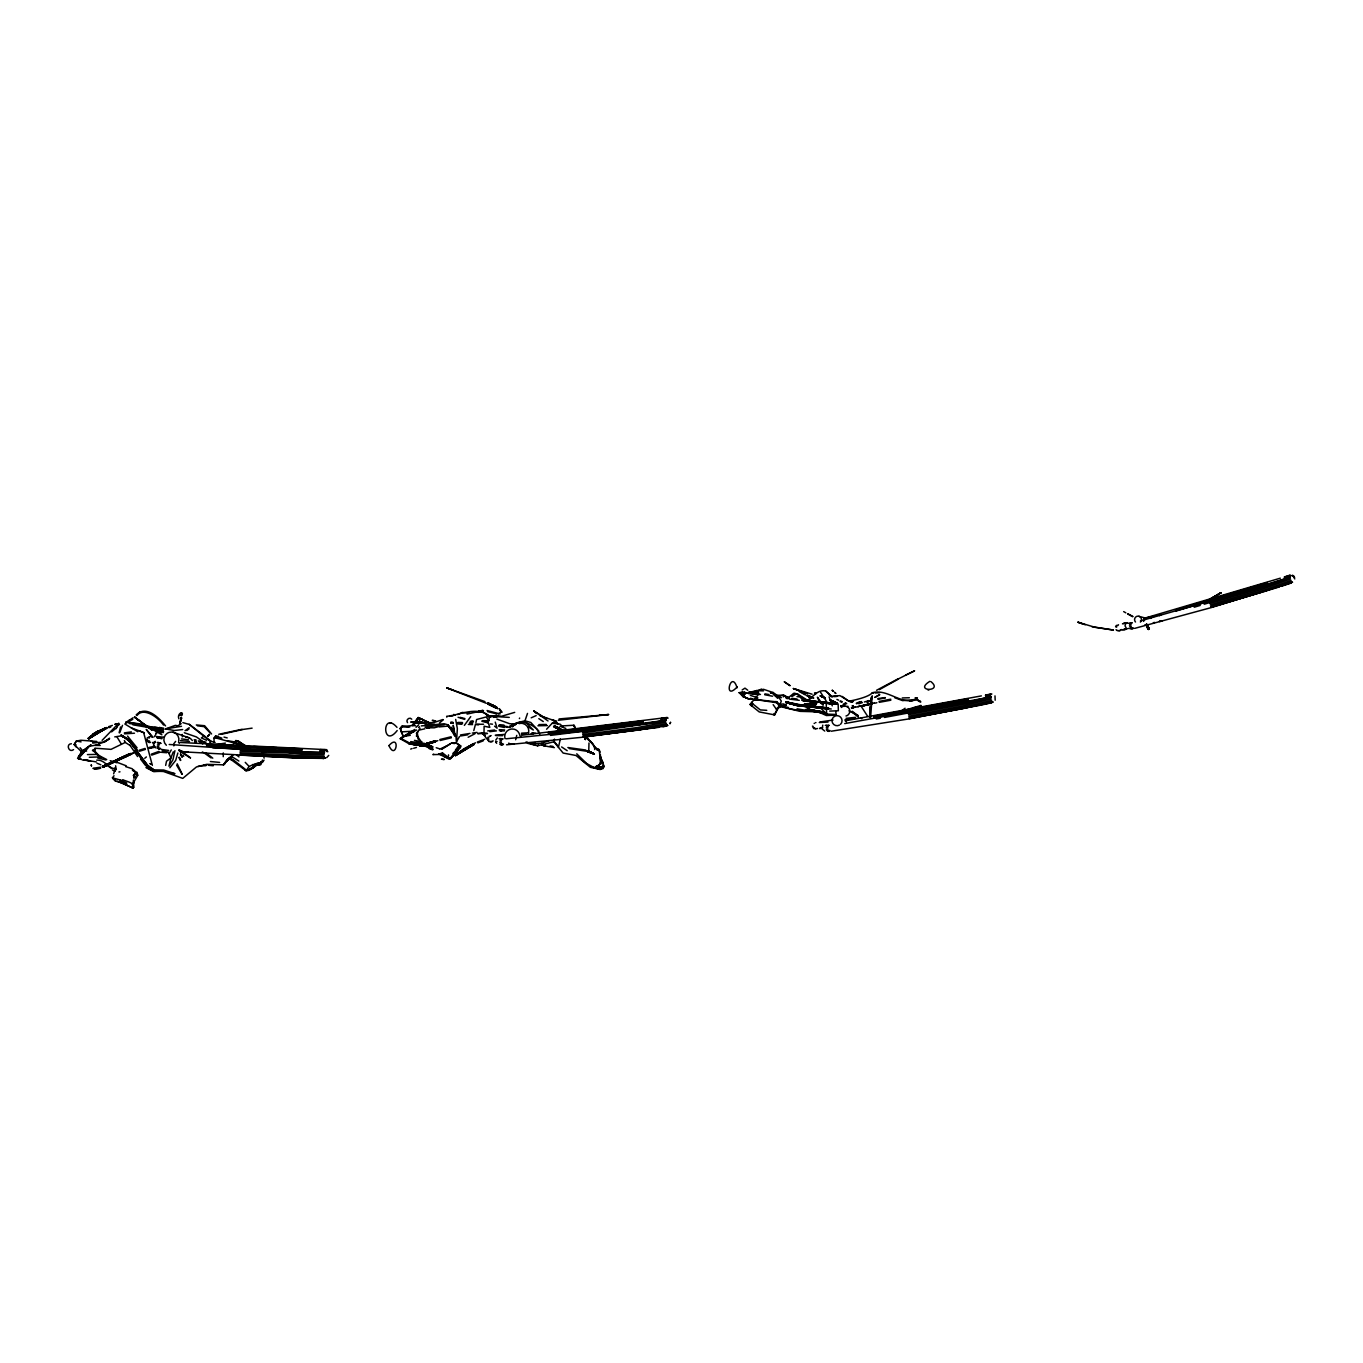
<?xml version="1.0" encoding="UTF-8"?>
<svg xmlns="http://www.w3.org/2000/svg" width="1363" height="1363" viewBox="0 0 1363 1363"><rect width="100%" height="100%" fill="white"/><g stroke="black" fill="none" stroke-linecap="round" stroke-linejoin="round"><path stroke-width="1.5" d="M323.593 753.586L324.087 750.366M744.76 692.779L744.743 694.397L742.307 692.302L739.274 692.711L742.852 696.476L749.65 699.287L742.852 696.476L741.523 692.813L739.274 692.711L744.811 692.37L744.402 694.636L744.811 692.37L742.307 692.302M130.201 745.527L125.26 742.443L111.033 749.36L95.206 748.219L94.694 750.996L101.458 758.22L92.684 750.212M223.242 756.686L223.293 752.921M749.65 699.287L743.585 696.544L744.811 692.37M213.991 742.409L214.076 737.996L215.678 735.867L221.913 738.184L214.076 737.996M600.367 754.472L600.657 763.059L599.192 749.599L594.813 748.185L593.263 744.402L586.158 737.809M459.552 736.463L456.537 741.642L457.355 728.643L455.668 719.408M323.559 753.739L324.087 750.434L325.382 749.616M588.748 751.149L588.986 743.005M133.029 786.059L133.097 783.981L133.114 787.15L132.62 784.509M132.91 785.684L133.455 779.994M456.537 741.642L455.924 736.565M134.324 777.779L134.528 773.98L133.847 778.154M869.645 717.415L870.19 707.039M870.548 718.131L872.235 695.726M991.855 693.988C987.834 693.341 990.628 702.524 989.64 695.198M870.276 706.801L869.713 717.057L870.344 706.852M416.431 736.224L417.828 731.403M636.964 724.912L664.258 720.533L666.149 717.602M117.167 781.169L133.08 788.035L133.898 782.141L133.029 785.071M1143.523 621.392L1145.925 617.814L1280.334 578.168M563.072 726.871L560.006 724.145L552.151 723.293L546.58 729.239M181.398 714.945L181.313 715.882L181.143 713.224L179.916 715.558M597.863 767.727L595.818 767.659L602.259 766.636L603.059 765.001L603.247 768.511L600.146 769.431L590.366 767.318L576.004 755.494L563.123 753.058L553.906 741.762L537.584 745.817L527.549 743.295L527.106 742.222M215.524 737.383L215.678 735.867M134.17 777.063L134.528 773.98M990.714 694.193L989.555 696.885M182.216 715.03C183.613 710.225 176.662 713.888 178.877 718.812M664.497 719.971L665.57 717.739L660.868 718.625M748.969 693.801L749.156 692.319L751.541 691.859L754.846 691.535L755.272 693.034M871.604 696.953L870.65 704.927L871.639 696.987L870.77 703.018M985.466 695.539L990.305 694.312L989.214 696.663M664.82 720.209L665.757 717.688L660.902 719.749M755.664 693.375L754.846 691.535L750.928 693.051M446.843 717.177L446.655 716.308C460.592 714.876 476.965 705.83 489.624 716.188L488.823 720.737L482.383 720.635L488.09 722.339L489.811 727.382L484.138 726.223L483.933 734.896L486.898 738.967M742.852 696.476L743.721 694.057M737.23 686.833C722.799 702.609 731.147 668.33 737.076 687.821M574.113 726.735L573.823 725.252L563.158 725.849M232.869 759.975L228.405 759.004L223.447 764.83L206.665 764.336L196.459 766.943L182.744 778.392L163.475 771.492L153.269 771.1L146.369 767.028M441.748 748.866L452.005 742.716L456.349 743.261L460.745 745.97L455.736 752.887M119.126 732.715L120.591 726.956M180.802 720.465L181.535 717.705L179.729 724.043L181.109 717.654M165.673 765.393L166.507 761.218L170.903 757.913L173.288 751.814M560.346 738.985L558.404 747.401M553.906 741.762L554.468 739.104M323.9 757.402L325.297 758.118L323.781 757.198M86.499 748.048L91.1 744.811L81.678 751.609L78.407 756.942L88.816 746.668L77.538 758.39L81.013 759.174L78.509 758.561L88.459 747.043L81.678 751.609L86.636 751.03M180.632 720.414L181.245 717.62M174.941 750.689L172.914 759.838L168.978 766.193L170.903 757.913L168.365 752.086M132.313 784.696L137.714 775.343L137.118 772.429L132.415 770.214L135.141 771.799L133.676 769.976M475.891 722.577L476.59 719.528L489.249 716.154L509.251 717.398M502.129 712.219L499.318 708.607M180.649 720.635L181.245 718.045M179.729 724.026L180.172 722.117M133.08 788.035C136.641 783.009 124.885 781.118 122.755 779.653M261.44 763.28L262.377 761.423M664.445 721.538L665.86 720.005L664.616 720.993M180.325 722.22L181.398 718.062M785.616 697.617L787.133 698.589L794.067 693.154L797.662 694.023L807.612 700.326C813.421 696.68 817.664 689.286 825.654 690.973L831.839 696.476L839.898 695.607L848.996 701.178C855.334 700.037 869.185 696.817 872.303 692.745C887.637 688.332 900.875 705.387 916.635 699.577M995.177 700.207L994.99 695.88M454.731 754.233L449.449 759.242L459.723 746.651M590.469 741.233L594.541 746.549L594.694 749.565M473.779 730.602L475.551 724.094M180.819 720.635L181.535 718.011M1289.449 575.356L1288.682 578.542L1290.045 576.907L1288.785 578.747L1290.233 576.805L1288.955 577.639M449.074 758.118L448.802 759.004L439.482 754.301M177.854 753.006L175.674 760.418L169.864 767.778M82.547 752.819L74.403 744.675L76.328 741.063L80.911 740.245L96.841 741.455M119.723 732.749L122.517 725.355M319.845 750.877L324.973 749.633L323.627 753.671M397.178 730.551C382.202 749.769 381.64 709.884 396.991 727.348M527.498 713.411L524.976 720.788L515.896 723.072L509.813 727.518M670.494 722.356L670.017 723.804L670.596 722.39M113.606 773.826L115.105 769.686M1289.125 577.537L1290.045 576.907L1288.699 578.73L1289.364 577.282M324.07 750.502L323.338 751.712M987.119 698.555L990.305 696.834L989.504 697.975M989.589 698.163L990.85 696.663L962.346 703.342M182.233 736.872L182.659 735.85M154.428 736.736L155.229 735.219M81.473 759.498L78.509 758.561L80.264 756.175M417.317 732.187L416.874 733.175L420.094 728.2M155.655 733.873L159.386 727.467L163.713 728.217M116.997 726.837L118.734 723.191L102.106 740.365M495.757 740.092L497.359 737.877M181.756 735.339L182.216 734.401M448.904 757.845L442.498 752.921L442.021 754.438L432.838 754.608L433.724 754.182M116.145 728.677L117.712 725.593M519.388 718.574L519.644 718.045M455.429 750.127L459.178 744.999L456.809 743.142L452.005 742.716M756.806 690.462L754.727 692.472M169.199 753.586L171.261 749.923M985.5 695.079L990.168 694.176L989.538 697.089L985.875 698.18M664.48 721.402L666.234 719.851L665.195 720.226M742.171 689.934L744.965 688.145L747.742 690.223M155.978 734.027L160.084 728.217L163.611 729.324M238.866 761.048L231.829 756.584L226.837 759.838L223.447 764.83L228.405 759.004M773.673 714.587L774.644 714.894L778.375 707.755L781.629 706.903L800.03 711.35L818.124 711.861L826.404 715.524L836.439 715.098M459.842 748.083L460.524 746.941L459.348 745.05L460.234 746.277L455.906 751.166M822.775 725.116L822.128 728.966L824.768 731.062M328.739 755.392L326.677 757.692M774.644 714.894L759.208 711.912L750.025 704.484L758.578 694.329L760.469 694.449M403.261 736.616L400.364 728.626L401.898 726.223L409.786 727.041M227.076 761.253L228.728 758.646M402.562 734.504L400.177 728.438L402.272 726.564L412.921 725.508L418.185 717.568L429.124 722.697L434.047 722.492L442.907 719.528M78.407 756.942L83.109 750.587M454.714 753.006L459.501 747.52M229.751 757.487L228.32 759.515L230.108 758.424L232.715 759.395L246.754 770.453C249.156 761.985 260.81 765.921 264.03 760.162M189.184 724.247L204.365 735.935L201.349 737.911L206.58 740.296M751.439 706.017L752.836 703.955L751.507 702.303M1149.367 629.076L1146.999 624.186M422.99 719.715L418.185 717.568L412.256 725.269L417.691 719.647M542.474 716.631L555.917 721.112L556.581 723.412M464.34 725.389L470.729 716.631M989.657 695.334L985.602 696.663M400.177 728.438L402.358 725.968M111.596 731.863L115.276 728.83M229.887 758.714L231.829 756.584L228.32 759.515L229.887 758.714L246.09 770.759L251.048 769.243L258.51 763.859L248.236 770.453L245.187 770.47L249.412 769.771L254.319 765.614L261.049 764.439L258.646 764.899M263.059 761.661L258.391 763.621M114.032 775.734L112.465 777.796L115.378 781.033L126.691 784.202M418.799 724.707L416.039 727.331M537.584 745.817L538.283 744.914M787.133 698.589L788.001 697.481M208.028 736.207L209.527 734.333L207.875 736.156M1125.668 623.896L1125.003 625.787L1126.502 628.564M905.901 710.532L918.798 707.124L921.047 705.455M322.861 753.296L323.866 752.393L322.827 753.466L311.326 753.909L240.092 751.166M239.053 744.897L240.041 743.721L244.88 745.152L235.918 740.433L233.499 743.653M450.829 758.527L460.541 747.077L459.041 745.459M208.028 736.122L209.527 734.333M414.761 729.461L400.228 738.729L408.44 743.431M218.216 736.071L216.427 738.082L240.944 744.897L234.129 741.83L227.11 740.637M853.494 701.025L852.574 701.894M400.364 728.626L402.272 726.564L408.474 726.803M456.179 752.086L450.591 758.578L453.487 755.596M262.207 761.218L262.48 760.026M777.694 698.316L772.651 693.426L773.4 692.625L763.519 689.303L749.156 692.319M516.73 735.373L515.657 739.751M400.228 738.729L416.584 730.006M209.612 742.988L211.197 741.37L215.098 742.409M418.577 727.552L419.446 726.649M773.145 704.637L776.382 709.254L779.38 706.238L781.289 701.042C778.92 697.379 775.24 691.927 770.436 692.728M590.554 766.602L600.146 769.431L603.86 766.142L601.594 767.999L599.107 767.642L602.259 766.636M1150.44 618.427L1151.292 617.575M144.734 758.288L146.386 756.925M905.1 708.232L900.006 711.963M452.823 753.483L457.065 749.463M185.061 730.704L189.184 727.706M136.181 714.876C146.352 704.722 159.13 717.96 165.57 725.934M136.913 715.609C143.013 707.073 157.222 716.291 163.543 725.082M460.745 745.97L458.53 746.004M512.471 726.922C519.729 717.347 532.609 724.213 538.998 731.215M155.229 741.319L153.457 745.067L155.603 747.861M1117.234 630.694L1119.636 630.558M1116.024 629.74L1116.979 630.132M88.237 738.32L93.093 734.606M412.785 725.644L415.034 723.719M88.254 738.559L100.589 730.449M88.322 738.133L93.212 734.436M439.414 723.037L443.35 719.715M88.595 738.916L104.678 729.069M186.765 730.534L188.946 729.001M88.748 738.047L93.638 734.436A106.996 46.785 1.6 0 1 99.329 731.232M88.834 738.933L93.621 735.339M458.343 747.827L460.234 746.277M89.106 738.388L103.315 729.75M89.123 738.627L93.928 735.1M600.146 769.431L603.417 766.79M416.379 733.464L417.265 732.749L417.947 736.633M133.046 717.773L128.446 720.874L129.792 720.09M226.837 759.838L233.277 754.795M89.873 737.519L104.542 728.83M458.752 752.512L455.055 755.272L463.829 748.832L475.568 742.784M791.852 696.561L796.248 693.92M1150.219 618.155L1151.156 617.439M109.534 738.167L104.474 741.983L98.903 743.857M175.623 741.387L173.578 744.045L173.851 745.885M120.268 782.055L132.296 787.814L133.744 787.269M776.382 709.254L778.188 707.295L774.337 714.825L773.997 713.565M90.026 736.753L95.223 733.226M1288.239 578.525L1288.904 575.612L1284.389 577.265M90.52 737.622L103.128 730.091M455.157 755.477L473.881 743.551M90.469 736.94L105.207 728.626M478.174 711.963L482.587 710.668M455.31 755.647L464.101 749.36A24.449 7.803 -30.4 0 1 469.008 746.379L474.137 743.857M455.361 755.102L473.966 744.164M132.807 719.289L125.958 723.293M468.156 737.247L474.954 733.737M455.515 755.272L474.239 744.113M223.447 764.83L224.98 763.74M455.617 755.46L474.29 744.334M455.634 755.63L474.103 744.368M460.609 751.439L472.262 744.488M441.629 749.326L450.011 744.147M811.581 698.009L807.612 700.326L807.765 701.4L797.849 694.874M783.214 696.902L784.594 695.982L789.075 697.975L783.844 695.232L774.337 695.283M73.568 749.616C68.9 753.347 65.56 743.857 71.404 743.755M478.209 712.133L482.57 710.907M181.194 723.668L177.854 725.798L175.316 725.372L165.605 728.898L174.208 730.5L182.676 729.546M403.482 736.548L412.018 731.267L401.063 731.897M867.635 701.945L869.168 700.974M1115.564 626.724L1116.638 627.219M513.578 724.06L509.183 726.735L516.27 724.196L509.626 723.702L496.882 719.085M532.797 733.618L533.7 733.413L531.331 733.754M879.322 689.661L898.404 679.081M250.826 768.988L254.66 766.722L248.236 770.453M129.979 719.971L125.686 722.424M920.689 705.506L904.845 710.225M258.152 763.944L254.319 765.614L252.973 764.387M874.842 697.43L879.782 694.619L874.825 697.362M867.413 701.57L868.981 700.65M876.579 690.274L898.217 678.757M1208.402 600.044L1221.078 592.718L1211.162 598.544M1211.162 598.544L1221.078 592.718L1208.402 600.027M254.319 766.688L246.754 770.453M260.214 762.616L262.003 761.61L260.725 762.275M478.498 711.588L480.236 710.907A5.776 1.329 -2 0 1 481.974 710.549L482.638 710.498M1290.454 578.951L1262.973 589.003L1210.276 604.899M89.617 746.26L99.312 744.454M478.311 712.27L482.604 711.179M1291.136 580.365L1263.416 590.469L1210.685 606.331M98.681 731.25L104.695 728.251M99.09 732.05L104.866 729.205M1289.722 577.861L1262.53 587.555L1209.85 603.417M98.818 731.113L106.501 727.535M1291.562 581.745L1263.757 591.559L1210.991 607.336M99.431 731.88L107.132 728.302M99.226 731.198L107.013 727.603M102.924 767.318L115.156 761.167M114.969 760.69L122.874 756.84M113.385 762.309L123.13 757.521M898.251 678.961L905.645 675.23M110.982 762.718L102.515 767.096M763.484 690.871L756.175 690.649M1159.402 615.65L1160.765 614.969L1159.657 615.36M104.133 741.472L109.534 738.814L104.474 741.983L92.616 743.039M106.91 765.035L128.957 754.369M748.253 693.137L758.646 692.302L755.494 691.927L752.921 693.154L759.583 694.38M905.714 675.179L914.624 670.817L905.611 675.145M991.02 696.595L989.521 698.146L991.208 696.51L990.185 696.936M1144.511 618.512L1150.815 616.962M498.415 713.82L501.226 711.946L499.676 710.072M100.964 730.091L104.883 728.268M474 743.653L455.089 755L473.864 743.925M552.151 723.293L556.172 721.385M861.569 701.536L856.526 703.785M107.149 764.302L129.264 754.25M1291.63 582.7L1211.094 607.642L1134.663 628.377M111.766 762.905L127.458 755.766M109.483 763.399L129.383 754.472M107.626 765.069L131.427 754.216M151.702 755.119L160.153 752.206L166.797 752.734M111.698 762.65L102.719 766.313M151.259 754.199L158.943 751.405M457.712 714.553L462.33 712.44L469.349 713.122M102.412 766.841L104.644 765.819M107.643 764.813L127.406 755.869M472.092 744.488L473.796 743.704M1289.091 577.418L1209.526 602.276M109.653 763.604L103.23 766.773M102.412 766.585L130.984 753.33M107.37 764.37L103.23 767.028M102.702 767.267L126.998 755.494M133.642 787.473L132.296 787.814M102.515 766.398L129.008 754.063L123.079 756.686M440.01 749.02L446.127 746.26M103.128 767.233L133.233 753.211M479.026 711.537L483.456 710.736M531.195 717.807L536.153 715.609M750.025 704.484L751.712 703.734M102.941 766.347L105.172 765.359M478.856 712.048L479.929 711.673M549.204 740.62L541.758 743.244L532.473 744.045M103.128 766.517L105.36 765.546M123.471 757.266L129.451 754.727M859.61 701.86L856.305 703.257M991.208 698.844L962.806 705.983L908.746 716.239M254.234 764.507L258.425 762.718M414.113 731.59L402.153 736.821L409.701 734.112L404.572 736.293L410.297 735.304M477.357 742.017L484.768 739.24M991.719 700.326L963.096 707.465L909.019 717.671M477.834 742.903L483.184 740.859M759.072 690.121L761.525 689.082M512.232 725.9L516.27 724.196M990.577 697.635L962.534 704.467L908.474 714.689M478.669 712.321L482.758 711.486L480.27 711.776M809.673 708.061L804.443 710.072L797.065 708.794M1291.306 582.989L1281.254 586.363M992.008 701.689L963.334 708.521L909.223 718.625M410.689 749.088L412.103 748.543M487.664 740.382L488.738 740.62M1121.459 629.536L1120.233 630.302M1162.026 620.915L1159.521 621.596M479.146 711.707L480.832 711.247M812.876 727.621L814.58 727.723M131.393 753.688L137.407 751.456M212.662 745.067L225.406 743.108M1116.825 625.344L1116.007 625.719L1117.745 625.685M218.779 734.282L241.984 729.307M1285.07 579.752L1287.524 578.849M837.478 695.658L831.907 696.697L829.113 694.84M1284.645 578.304L1289.074 575.527L1288.597 578.065L1288.512 576.481L1288.512 577.98L1262.121 586.158L1140.422 620.915M666.013 722.169L637.237 727.569L582.683 734.521M812.416 726.121L813.149 726.377M1118.921 630.83L1120.693 630.422M108.887 727.672L110.761 727.007M666.439 723.685L637.458 729.069L582.887 735.986M108.58 726.666L112.379 725.406M487.29 738.848L488.908 739.189M991.991 702.575L909.291 718.846L831.157 731.232M596.312 766.347L598.664 765.529L600.862 761.798L600.776 757.419M221.198 734.35L242.035 729.665M432.582 749.139L432.531 747.009L413.841 744.641L420.179 745.408L435.444 740.825M421.269 745.493L435.359 740.961M662.043 721.657L665.468 720.942M420.383 745.476L435.53 741.029L420.111 746.123M442.498 752.921L438.409 754.284L442.004 753.909L444.151 756.346L448.597 758.22M419.889 729.904L424.932 728.779M490.22 741.881L492.316 741.557M139.452 751.252L145.364 749.429M666.66 725.082L637.645 730.142L583.057 736.957M858.775 703.802L862.353 702.626M139.145 750.263L145.091 748.44M100.47 767.216L93.894 768.153M467.083 714.076L483.405 710.532M420.52 745.612L426.568 743.789M488.721 741.506L491.293 741.455M864.398 701.979L869.049 700.565M1284.372 576.907L1290.574 575.101M420.264 746.26L435.496 741.472M829.692 711.094L838.364 710.753L838.143 704.041M100.675 768.204L96.432 769.226L92.888 768.357M558.268 720.26L608.562 714.536L559.069 718.948M740.007 693.273L741.523 692.813L741.676 694.363M853.238 705.625L852.062 705.983L853.272 705.71M1287.814 583.432L1290.011 582.751M815.67 728.898L817.493 728.489M113.487 779.5L115.276 778.955M480.083 710.975L478.856 711.452L482.723 710.464M420.417 746.277L435.581 741.659M1279.636 581.388L1282.958 580.399M1263.808 591.627L1279.567 586.874M420.639 746.021L435.666 741.693L420.554 746.191M421.883 745.425L433.366 741.898M1175.468 609.977L1267.403 582.563M1175.809 611.118L1267.726 583.637M1262.274 586.584L1277.983 581.899M1194.227 607.216L1200.224 605.428M1204.21 604.218L1218.198 600.044M1222.202 598.851L1232.186 595.852M1236.19 594.66L1268.169 585.085M1211.52 601.492L1260.247 587.18M1213.002 606.552L1261.763 592.224M1284.593 577.333L1288.563 576.208M413.653 748.27L416.465 747.452M991.651 702.746L981.292 705.029M666.609 725.968L583.16 737.179L506.559 744.794M813.915 728.728L815.67 728.558M1126.213 622.67L1123.316 623.47M866.868 702.166L869.304 701.485M428.919 743.414L437.813 740.671M786.264 705.148L779.38 706.238L775.939 701.434L780.198 704.432L783.316 703.921L786.264 705.148L782.089 706.324C794.305 710.719 806.334 711.537 819.027 711.094M595.103 767.045L601.066 763.825L600.521 756.874M439.244 726.428L434.218 727.808L426.38 727.706M664.377 720.584L661.072 721.266M783.844 695.232L777.319 696.22M664.752 721.368L582.529 732.987M439.857 739.513L451.153 736.77M440.13 740.501L451.409 737.758M989.691 697.209L844.719 723.583M487.715 737.332L488.908 737.622M1124.185 629.382L1126.349 628.82M868.964 704.007L871.69 703.308L857.906 706.63L860.496 706.017M844.958 719.783L854.959 718.54M1124.339 629.485L1125.668 629.144M493.185 740.859L491.753 741.591M1124.236 623.436L1127.405 622.635M1127.218 622.687L1122.465 623.862M1125.31 629.229L1128.632 628.394M868.981 704.194L860.496 706.221L871.877 703.41M1143.932 618.512L1154.972 615.872M871.724 703.512L874.296 702.882M147.851 727.365L154.956 726.871L163.816 729.29M483.49 712.287L489.777 717.159L496.268 715.354L501.345 716.325L514.703 712.372M1118.137 624.799L1118.512 624.799M866.187 705.063L869.032 704.381L866.357 704.927M124.374 732.868L131.359 731.897M871.911 703.99L860.53 706.341L871.843 703.904M151.072 747.997L149.231 748.423L154.769 747.299M874.433 703.291L876.869 702.729M148.993 747.435L154.666 746.294M869.219 704.45L860.683 706.324M1129.62 626.759L1131.307 626.384M666.303 726.121L662.98 726.752M860.666 706.204L863.495 705.591M1129.45 625.208L1131.103 624.833M879.05 701.4L890.738 699.185M82.444 760.009L88.97 760.605M482.894 711.282L478.481 712.338L482.672 711.384M1130.166 628.104L1131.784 627.764M879.271 702.337L890.857 700.207M855.402 707.176L851.5 707.84L857.957 706.698M1129.688 623.828L1131.239 623.521M664.854 720.431L582.427 731.164L506.15 738.78M878.045 699.321L885.303 697.924M124.459 733.856L134.477 733.209M114.748 736.889L121.307 735.85M439.533 726.854L448.137 726.087L451.886 729.035M815.364 722.714L815.926 722.611M814.307 702.797L819.384 701.792L823.303 705.08L817.408 697.192L819.384 701.792M1157.426 615.343L1160.56 614.832M909.632 701.229L912.631 700.633M981.36 695.897L845.128 720.84M196.323 724.946L204.62 725.712L211.555 733.958M847.956 706.29L846.832 706.528M980.218 699.883L983.626 699.236M323.61 752.512L324.564 752.342M873.751 716.614L968.02 698.998M873.939 717.824L968.224 700.156M876.273 718.983L880.362 718.216M884.468 717.449L968.514 701.689M908.269 713.462L978.515 700.207M979.571 705.37L909.24 718.25M873.751 716.239L968.054 698.793M324.104 754.625L294.868 755.119L239.99 752.734M1130.029 628.888L1132.414 628.599M908.286 713.105L962.397 703.223M1159.436 621.153L1161.412 620.829M324.275 756.209L294.834 756.618L239.956 754.182M985.688 695.437L988.635 694.909M913.006 707.772L916.515 707.38M1290.028 575.885L1291.425 575.663M460.473 734.964L469.979 733.43M460.728 735.952L467.833 734.793M1130.302 623.027L1131.665 622.789M118.939 771.986L119.978 771.816M181.5 726.292L165.605 728.898M323.815 753.296L322.878 753.449L324.377 752.376L295.072 752.393L240.229 749.906M1153.337 622.687L1154.768 622.448M820.066 728.012L822.588 727.603M444.287 724.707L425 727.178M1154.24 616.434L1152.161 616.758M877.874 698.555L885.251 697.583M819.964 721.964L833.032 720.056M242.086 729.563L252.104 728.149M324.275 757.589L294.868 757.658L240.007 755.136M206.477 765.376L198.01 766.415M493.508 717.347L496.967 716.853M472.348 733.073L477.05 732.408M853.272 707.584L851.5 707.84L853.323 707.618M814.137 723.361L814.341 723.446M1131.767 628.854L1133.028 628.667M487.733 730.909L494.701 730.006M756.192 698.197L757.93 697.958M197.414 725.798L204.194 726.666L209.595 732.374M234.129 741.83L238.457 741.233L242.614 743.994M659.317 727.297L608.375 733.584M489.828 731.675L496.473 730.875M772.651 693.426L773.741 693.273M653.354 722.799L656.796 722.356M548.25 734.095L643.353 722.186M550.499 735.39L643.54 723.719M582.427 731.744L647.255 723.549M150.083 727.944L152.043 727.757M1131.12 623.01L1132.278 622.857M496.456 715.916L489.624 716.188M548.147 732.868L643.251 721.01M915.476 699.475L902.63 700.633L894.775 697.754M819.282 722.543L828.005 722.066M548.233 732.527L643.37 720.84M584.625 731.147L637.1 724.826M587.368 736.105L593.672 735.339M597.88 734.844L604.184 734.095M846.082 718.318L855.606 717.33M819.521 728.575L822.468 728.234M1128.223 623.317L1130.626 623.044M537.925 725.763L547.381 725.576M661.157 718.54L666.251 718.045M834.48 696.663L837.035 696.374M324.104 758.407L294.97 757.981L185.164 751.95M770.538 692.932L773.4 692.625L770.879 692.813M491.14 735.594L490.561 735.85M608.562 714.536L599.584 715.251M489.164 736.19L490.271 736.293M521.211 734.197L525.845 733.976M538.862 724.605L546.222 724.452M495.263 735.202L504.123 734.436M1132.38 628.053L1133.471 627.951M152.06 736.565L151.906 737.349M477.135 711.742L480.458 711.452M521.671 735.27L667.342 717.466M826.285 727.621L827.954 727.467M875.046 692.983L879.663 692.745M826.285 729.188L827.988 729.052M126.06 721.981L143.916 724.435L161.175 733.004M421.286 725.9L444.151 723.753L448.069 724.877L454.68 735.662L453.215 725.303L455.276 736.276M826.677 726.24L828.244 726.138M826.694 730.551L828.329 730.432M793.113 694.329L797.662 694.023M482.911 711.043L482.366 711.077A5.401 0.92 0 0 0 480.781 711.247M495.757 735.594L502.674 735.662M160.715 771.219L153.815 771.662L146.062 767.659M194.142 739.802L196.016 739.819M92.463 750.604L95.018 749.582M449.62 716.137L452.925 715.95M521.535 733.158L528.554 732.783M194.619 740.791L196.051 740.859M495.604 741.625L497.069 741.54M322.929 758.51L323.815 758.458M531.723 742.818L535.386 742.648M902.289 697.958L909.342 697.754M828.891 731.267L827.733 731.267M826.268 725.218L828.755 725.389M323.167 752.615L240.365 749.292L169.199 744.471M840.63 706.051L842.283 706.017L840.698 705.932M89.294 757.266L99.857 756.925L96.875 754.421L87.453 754.574M499.863 740.91L501.533 740.876M499.778 742.494L501.465 742.443M434.644 724.315L424.626 723.77M115.054 724.264L119.45 724.486L115.054 724.264L118.104 724.349M162.146 750.911L167.308 751.882M146.625 739.019L147.528 739.291M150.629 742.341L149.129 742.562M479.486 724.298L483.541 724.247M499.165 729.682L504.651 729.938M499.386 730.704L500.766 730.687M500.357 739.564L501.908 739.547M500.119 743.874L502.044 743.891M146.744 740.569L149.572 740.995M319.743 752.41L323.525 752.189L324.786 749.667L320.015 749.718M915.22 698.043L917.401 698.026L915.306 697.924M1291.187 582.24L1292.567 582.274L1290.982 582.137M804.817 704.211L816.233 704.262M929.839 681.347C912.801 691.842 944.082 692.097 930.878 681.602M806.981 704.467L809.213 704.467M828.227 731.301L829.505 731.301M806.947 703.734L809.162 703.734M809.247 703.938L813.83 703.972L811.428 703.734M804.664 704.62L816.062 704.705M806.743 704.654L813.541 704.722M828.193 725.423L829.368 725.423M806.692 703.649L815.943 703.751M210.396 761.525L219.63 762.411M804.409 703.785L808.787 703.836M425.75 722.611L411.166 722.015L425.989 723.344M808.906 703.666L811.138 703.7M806.555 704.33L813.302 704.45M808.838 704.569L811.104 704.603M95.069 745.425L100.232 745.476M425.903 722.629L415.306 722.305L425.529 722.901M180.512 740.586L189.474 741.472M194.79 741.864L196.187 741.881M748.491 692.404L750.536 692.421M808.736 704.092L815.619 704.245M826.234 725.457L825.297 725.423M500.8 744.692L502.266 744.709M500.102 738.542L502.487 738.831M420.468 745.629L408.798 743.857L432.633 746.754L420.179 745.408M151.089 736.259L150.373 736.599M811.036 703.87L815.67 703.99M501.84 730.704L500.528 730.67L504.361 730.943M426.091 722.935L413.347 722.186L426.023 722.748M813.404 704.637L815.756 704.705M813.438 703.751L815.79 703.802M458.019 722.424L462.551 722.56M458.019 723.463L462.551 723.6M476.624 724.758L478.634 724.826M667.223 718.045L668.126 718.097M419.225 722.475L422.717 722.577M425.529 723.123L411.166 722.032L413.245 722.203M469.519 723.821L471.871 723.906M469.502 722.782L471.854 722.867M531.979 732.732L535.489 733.209M154.002 769.874L147.085 764.779L138.004 754.148L146.693 765.785L154.002 769.874L163.73 770.027L174.975 773.69L168.518 772.753M825.399 712.679L815.994 712.168L808.055 710.055L822.826 712.798L820.492 712.645M476.573 724.06L478.907 724.162M426.074 723.157L415.255 722.56L425.869 723.446M470.525 723.48L472.603 723.583M472.535 724.622L468.344 724.417M567.86 747.52L585.8 750.025M147.306 737.587L149.487 737.962M822.945 712.372L815.977 711.929M206.512 745.97L302.16 750.297M212.798 747.81L302.075 751.848M311.633 752.972L288.956 751.916M261.662 751.49L265.921 751.695M289.297 752.751L295.669 753.04M309.435 758.152L288.769 757.181M569.24 748.594L586.431 751.234M206.648 744.709L302.279 749.088M206.869 744.283L219.613 744.88M223.856 745.084L247.248 746.208M253.62 746.498L276.996 747.623M281.238 747.827L302.501 748.832M152.895 742.392L155.126 742.511M223.907 746.038L228.149 746.26M757.095 693.068L758.578 694.329L741.472 692.625L746.634 693.154M828.925 730.5L830.016 730.551M240.467 749.48L257.334 750.332M261.543 750.536L284.748 751.695M822.945 712.133L808.378 709.527L816.028 711.963M261.594 751.524L265.802 751.746M240.229 754.693L250.792 755.238M261.338 755.784L278.205 756.635M129.281 722.952L136.334 723.702M822.792 712.73L808.14 710.021M152.997 727.757L163.39 730.21M320.39 749.599L327.307 750.366M822.928 711.963L808.378 709.373L822.843 711.946L811.275 710.293M501.652 744.726L502.913 744.811M1145.925 617.831L1147.51 617.933M822.775 712.559L808.003 709.833M422.888 723.02L415.476 722.475M1131.972 628.053L1130.966 627.815M501.976 738.848L503.134 738.933M129.195 723.48L149.589 726.496L163.696 731.778M203.428 765.325L205.983 765.495M461.887 722.986L457.457 722.697M836.729 704.143L821.395 702.916L836.643 704.109M450.727 722.475L453.078 722.594M822.775 712.321L808.242 709.339M149.504 741.983L147.834 741.881M113.18 778.631L115.327 779.534L112.465 777.796L121.869 780.488M803.437 705.506L828.636 708.13M822.792 712.099L813.83 711.06M820.424 712.593L808.242 709.884M461.818 724.009L457.389 723.685M412.921 725.508L415.511 725.763M444.168 759.361L441.408 759.157L444.099 759.6M422.82 723.191L415.442 722.543M500.017 738.763L499.079 738.678M420.997 744.402L428.561 744.948L432.633 746.754L408.9 742.648L400.654 738.269M450.897 722.271L453.061 722.424M450.71 722.714L452.942 722.867M830.203 703.529L802.347 700.412L817.613 702.507L804.391 700.684L813.251 701.996M826.029 708.556L796.793 705.54L785.821 702.473L796.776 705.284L819.112 707.618M156.762 736.599L164.173 737.196M796.81 705.046L785.838 702.252L796.861 704.807L818.959 707.022M831.243 708.981L800.217 706.034L785.855 702.473L796.827 705.472L809.026 706.818M827.631 703.104L836.814 703.836M802.347 700.326L832.623 703.274M213.224 765.75L208.403 765.273M816.727 706.681L826.251 707.823L800.285 705.233L786.025 701.86L800.251 705.489L825.995 708.368M499.982 724.724L503.986 725.099M499.965 725.763L507.53 726.598M421.099 745.561L427.658 746.123M836.797 703.512L821.463 702.115L832.537 703.172M148.908 736.719L149.368 736.702M834.633 703.785L821.395 702.797L824.7 703.104M817.647 701.775L832.606 703.001M821.361 708.181L828.585 708.896M817.766 701.928L802.449 700.173L816.284 701.996M827.648 702.558L808.242 700.752L817.732 701.638M800.32 705.063L828.5 708.419M830.152 703.155L834.65 703.581M78.509 758.561L80.076 758.714M832.623 703.087L834.803 703.308M180.24 742.494L326.592 749.65M821.514 702.32L824.751 702.644M826.182 708.675L808.992 706.733M821.48 702.575L824.734 702.899M803.454 705.335L786.059 701.945L789.126 702.848M816.744 706.852L800.32 705.318M826.336 708.368L800.268 705.83L785.974 702.252L796.878 705.284M828.823 708.385L800.302 705.574M802.364 700.241L808.191 700.855M777.131 701.894L754.54 699.406L777.029 702.78M410.706 741.608L424.711 743.448M426.5 727.91L429.447 728.234M132.893 724.809L151.02 727.927L163.202 732.698M758.118 699.798L754.54 699.406L758.084 699.952M502.436 743.977L503.509 744.096M817.596 702.405L804.323 700.786M487.085 710.515L500.051 713.956M799.263 700.326L789.126 699.032M451.817 743.193L454.68 743.551M181.5 738.899L188.435 739.785M797.014 698.998L791.988 698.384M490.305 723.923L492.503 724.196M992.928 701.996L991.429 701.758M826.08 707.942L821.31 707.329M152.809 743.108L154.258 743.295M168.705 750.451L161.481 749.446M845.673 721.027L846.406 721.845M96.262 761.917L83.91 759.702L90.571 761.27M97.608 757.964L105.837 759.992M487.528 711.588L496.66 713.871M554.366 747.64L546.836 746.311M156.898 737.536L161.856 738.78M416.277 742.545L428.561 744.948M94.405 769.073L95.274 769.192M76.124 744.88L74.028 744.556L76.328 741.063L81.099 741.881M796.98 696.561L800.081 697.021L804.289 701.468M435.649 720.891L432.241 720.38L435.461 720.908M553.003 746.413L550.073 745.936M1144.699 617.865L1138.105 616.127A3.476 3.476 0 0 0 1134.97 621.255L1135.498 621.988M1144.613 625.055L1145.499 625.208A3.476 3.459 0 0 0 1147.254 624.782M816.198 693.426L814.461 693.086L816.113 693.546M157.478 744.862L159.113 745.135M764.916 693.869L768.919 694.517M157.12 746.413L158.79 746.668M501.158 744.675L500.017 744.368M916.345 699.526L920.434 701.315M158.21 743.602L159.71 743.874M96.722 760.128C104.372 759.447 107.592 767.625 114.543 768.783M991.634 701.877L992.98 702.115M157.256 747.81L158.824 748.083M764.728 694.755L772.582 696.22M793.164 703.938L796.912 704.62M665.519 724.281L667.683 725.576L666.03 724.963M739.274 692.711L743.039 693.426M666.371 725.252L667.649 725.457M414.437 740.365L421.951 741.83M498.841 725.235L508.195 727.399M498.705 726.258L504.412 727.501M137.833 723.974L149.249 727.552L161.89 734.793M159.13 742.954L160.442 743.227M785.054 706.767L788.308 707.448M159.232 748.986L157.188 748.117M748.628 692.983L755.988 694.568M525.948 742.051L534.006 744.692M753.109 693.103L758.578 694.329M819.691 707.073L826.659 714.093L836.218 714.485L835.706 711.571M565.849 728.438L559.92 726.292M927.845 689.814L928.833 690.053M1091.933 626.673L1113.452 630.047L1095.051 627.321L1077.912 622.192L1085.238 624.748M223.992 737.093L227.195 737.894M541.861 744.471L545.081 745.254M541.827 744.743L545.03 745.527M326.336 751.303L327.836 751.712M542.031 744.266L545.251 745.05M541.912 744.982L545.098 745.782M542.099 745.152L545.285 745.953M743.585 696.544L743.227 694.142M542.338 745.186L545.524 746.004M159.982 743.091L161.107 743.363M542.576 745.101L545.762 745.919L542.747 744.88M158.687 748.815L159.897 749.139M774.78 695.386L781.408 697.686M460.132 717.347L464.919 718.591M481.838 721.248L487.886 722.867M843.39 705.932L845.043 706.375L843.476 705.83M812.365 711.009L808.055 709.646M596.602 749.735L598.187 750.263M845.213 703.223L846.713 703.632L845.196 703.052M184.312 732.732L196.425 736.94L205.881 743.687M94.524 748.457L95.649 748.764M74.403 744.675L75.902 746.822M822.093 712.934L825.876 714.008M158.04 742.682L157.171 742.426M182.863 722.611L189.218 724.435L210.652 741.642M156.234 736.429L161.822 738.235M848.996 701.178L852.386 702.149L848.638 701.11L842.13 696.408M524.976 720.788L530.82 722.475L536.886 729.086L539.765 734.35M94.558 750.485L93.4 750.144L93.962 751.013M812.127 694.21L793.351 688.554L806.828 693.29M436.211 747.725L439.721 748.866M471.939 720.754L473.438 721.214M157.12 737.758L158.261 738.099M872.269 692.898L873.291 693.29M473.148 722.186L470.167 721.231M116.741 762.752L110.216 760.69M464.698 719.408L458.07 717.279M159.607 748.168L160.63 748.491M117.014 762.292L126.282 765.819M125.6 766.602L132.126 768.698L135.55 772.48M554.196 726.172L555.968 726.769A7.82 1.329 16.1 0 1 557.586 727.365L563.992 731.13L558.063 727.774M206.103 742.154L198.248 740.91L202.729 743.891M750.297 695.351L757.147 697.617M593.842 767.454L586.55 763.467L576.736 753.807M793.368 688.554L797.27 689.865M555.371 726.803L555.934 726.99A8.025 1.107 16.2 0 1 557.842 727.757M917.384 699.713L920.826 701.945M486.37 703.308L446.757 687.872L484.938 701.604M429.175 748.645L432.701 749.837M159.539 742.954L158.21 742.409M446.757 687.872L452.686 689.951M150.186 763.706L151.395 764.183L150.083 763.587M587.112 751.456L594.268 754.08M172.931 732.17L189.423 737.962M178.979 750.212L184.465 752.137M539.629 715.524L546.955 718.335M840.153 701.536L841.891 702.166M432.923 749.463L426.006 746.634M587.606 751.303L594.421 754.08L587.692 751.081M587.027 751.286L593.263 753.654M124.766 723.94L131.461 727.978L144.376 732.766M554.809 726.24L563.618 731.181M591.031 752.853L587.266 751.524L591.167 752.819M1077.912 622.192L1081.643 623.572M554.059 726.598A7.888 2.556 17.8 0 1 555.593 727.212L563.601 731.59L557.007 727.638A7.616 2.283 17.8 0 0 555.593 726.99L555.133 726.769A8.877 1.499 15.8 0 0 553.565 726.292M554.485 727.058L562.255 730.789M325.28 757.981L324.121 757.675M587.01 751.064L594.268 753.995M848.893 710.839L858.179 715.49M563.975 731.539L556.138 727.791A8.894 1.67 17.1 0 0 554.537 727.195L563.72 731.641M753.807 699.594L750.536 698.316L754.097 699.832M830.271 700.599L835.11 702.541M825.297 697.941L820.202 695.931L825.245 698.06M120.234 780.369L126.725 782.975M587.692 750.86L593.331 753.415M587.095 750.843L593.058 753.432M832.435 701.672L837.24 703.649M96.96 763.212L100.862 764.796M558.54 728.234L558.012 728.029A8.161 1.005 16.6 0 0 556.888 727.621M830.425 700.19L837.512 703.223M830.033 700.343L832.469 701.349M830.118 700.156L837.257 703.223M830.408 700.037L835.212 702.081M834.82 702.524L837.427 703.512M587.589 750.689L593.28 753.347M587.249 750.689L593.126 753.364L587.436 750.621M830.237 700.02L835.042 702.081M836.899 699.423L838.671 700.173M918.168 700.889L920.11 701.86M194.722 741.353L196.289 742.852M840.409 700.923L842.095 701.638M139.247 730.807L143.677 732.732L152.349 765.393M813.694 698.043L807.56 695.3L810.917 696.936M813.507 697.992L807.305 695.3M428.902 722.441L418.185 717.568M488.533 703.683L493.338 705.642M324.121 757.624L325.297 758.118M488.397 703.904L496.745 707.891M488.482 703.206L496.694 707.176M106.706 759.549L96.875 754.421M488.175 704.024L497.972 708.811M558.932 728.694L564.061 731.386L556.939 727.893M807.646 695.59L810.934 697.106M488.312 703.069L496.831 707.38M766.773 710.327L760.298 709.902L752.836 703.955M567.195 750.689L561.607 746.941M487.954 704.024L496.268 708.079M807.578 695.743L810.866 697.294M488.09 703.052L496.217 707.09M487.767 703.887L496.047 707.976M487.869 703.189L495.996 707.261M491.191 704.892L496.848 707.653M807.458 695.863L810.729 697.43M487.733 703.41L495.876 707.499M487.681 703.666L495.893 707.772M807.305 695.897L810.559 697.481M810.304 697.294L807.117 695.743L810.406 697.43M135.465 774.218L137.714 775.343L136.01 772.974M805.772 694.449L797.508 690.087M557.91 727.467L563.737 731.079M1132.892 616.417L1127.917 613.878M492.997 705.301L496.473 707.073M133.216 775.377L135.465 776.927M805.431 694.96L799.502 691.705M112.413 769.908L115.105 771.339M1123.674 611.612L1125.838 612.856M111.613 768.459L106.978 765.273M555.525 721.657L552.151 719.8L555.917 721.112L557.859 723.872M179.013 750.655L190.394 757.964M1132.67 616.74L1127.831 614.032M202.371 751.95L203.428 752.546M860.445 717.62L861.808 718.676M131.461 727.978L137.782 731.71M211.197 741.37L204.365 735.935M91.168 740.893L93.774 742.426M489.249 716.154L486.08 714.246L489.777 717.159M204.569 753.194L211.061 757.913M536.46 713.548L533.768 710.89L543.292 716.836M563.549 731.318L556.683 727.195A7.292 2.079 17.2 0 0 554.724 726.36M527.805 726.598L533.325 730.006L526.169 722.697M548.028 720.959L533.768 710.89M206.154 752.972L212.781 758.169M538.811 718.659L543.275 721.555M179.405 749.94L190.547 757.811M122.551 735.799L128.701 739.819L137.697 751.064L128.633 739.206L121.137 735.407L128.701 739.819L147.085 764.779L129.11 740.995L121.017 734.793M152.111 729.852L134.528 717.091L151.804 730.142M238.457 741.233L240.791 742.937M139.656 720.925L134.511 717.074L139.673 721.01M129.11 740.995L121.665 735.39L122.806 737.144M1292.703 575.373L1294.782 578.951M852.199 711.23L858.043 715.814M454.748 715.217L453.709 714.382L454.68 715.302M236.463 754.863L238.985 756.925M825.654 690.973L831.907 696.697M494.582 726.155L497.103 728.2L495.246 722.117M586.55 763.808L579.718 758.118M835.775 693.273L834.65 692.336L835.655 693.443M852.505 712.253L858.315 717.108M1146.965 627.099L1148.583 629.502L1146.266 624.237M833.457 691.416L832.248 690.308L833.492 691.382M832.248 690.308L833.457 691.365M1147.067 627.355L1148.583 629.502M553.753 740.978L558.353 746.515M519.763 735.543L520.819 736.497M411.745 719.187C409.633 716.427 405.271 720.039 407.52 722.646M586.567 736.821L593.212 744.845M248.748 766.023L245.238 762.36M421.167 741.676L416.55 734.947M448.137 726.087L454.458 733.635M114.628 767.931L116.145 769.669L115.616 765.767M153.048 737.281L146.25 729.426L151.225 736.02M80.093 747.742L83.16 751.388M127.543 736.088L137.135 747.878M178.468 742.239L179.405 743.278M140.559 759.089L145.62 765.597M861.501 706.801L867.584 716.239M1148.004 626.963L1149.248 628.786M182.08 774.337L176.611 765.171M455.566 735.083L448.069 724.877L448.325 726.513M486.83 717.892L488.823 720.737M1147.902 626.724L1149.06 628.53M600.93 758.305L600.35 756.516L604.303 766.943M121.324 744.028L117.167 737.213M495.791 742.051L496.66 743.346M129.877 745.067L137.578 756.55M820.594 692.37L826.08 700.769L826.659 714.093M1147.68 626.554L1148.805 628.462M1146.999 626.844L1148.293 628.99M598.442 749.275L600.129 752.137M183 755.136L183.732 756.329M1147.169 626.622L1148.362 628.735M1147.425 626.52L1148.549 628.547M179.166 749.803L180.921 752.683M182.233 774.218L177.19 763.774M181.978 757.044L180.393 754.199M603.349 762.99L600.93 758.68M134.903 750.74L136.76 754.199M453.913 732.408L451.204 727.229L454.68 735.662M182.165 756.993L180.717 754.08M180.393 760.469L178.894 757.521M600.333 757.487L601.083 758.987M594.541 746.549L599.481 750.911L599.192 749.599M124.34 740.501L125.26 742.443M418.68 718.403L419.753 720.669M180.768 760.281L179.371 757.266M573.823 725.252L574.811 727.501M417.555 737.4L418.458 739.632M574.317 725.457L575.186 727.842M829.113 696.834L832.265 705.881M91.56 765.87L91.185 764.779L91.389 765.87M1146.777 624.339L1149.265 629.229L1146.504 624.356M584.983 738.269L585.374 739.53L585.136 738.303M263.86 757.266L264.132 758.135M585.085 738.235L585.374 739.53M989.589 696.987L989.896 698.589M541.758 743.244L541.895 745.152M448.495 754.863L448.563 755.988M115.293 778.903L115.378 781.033M514.379 743.789A7.565 7.548 59 0 1 508.62 743.159M505.009 738.678A7.565 7.548 59 0 1 514.004 729.171A7.565 7.548 57.6 0 1 518.707 732.613A7.565 7.548 59 0 1 519.507 734.436M528.554 732.681A7.565 7.548 55.4 0 0 523 723.532A7.565 7.548 59.6 0 0 519.099 723.617M553.957 726.99A9.03 1.448 16.5 0 1 555.559 727.501A8.638 1.244 16.8 0 1 556.768 727.859M554.945 726.189A7.667 1.704 16.1 0 1 557.791 727.331M555.371 727.024A8.417 1.142 16.3 0 1 557.109 727.638M94.984 733.141A106.348 48.148 2.7 0 1 100.709 729.972M92.616 734.453A105.292 47.586 2.1 0 1 98.17 731.062M92.701 734.265A105.786 47.739 2.2 0 1 98.272 730.892M93.689 735.032A106.093 44.979 0.8 0 1 99.175 731.795M93.093 735.202A103.98 44.74 0.8 0 1 98.545 731.863M166.354 745.237A7.565 7.531 -70.7 0 1 167.274 733.26L169.046 732.408A7.565 7.531 -68.9 0 1 178.757 741.114M185.607 737.179A7.565 7.531 -70.7 0 1 192.336 740.569M188.367 751.899A7.565 7.531 -70.7 0 1 182.625 751.49M1139.008 616.263A3.476 3.476 0 0 1 1140.405 622.107M839.472 725.099A5.043 5.026 39.1 0 1 832.009 721.027A5.043 5.026 39.1 0 1 838.824 715.984A5.043 5.026 39.1 0 1 840.528 724.315M845.997 715.984A5.043 5.026 41.1 0 0 848.28 714.723A5.043 5.026 36.8 0 0 848.382 707.618A5.043 5.026 36.8 0 0 841.261 707.482M388.966 745.646C396.173 761.627 400.586 732.527 388.966 745.595M323.559 752.563L322.912 753.5L323.559 752.563M262.258 761.474L261.321 762.121L262.258 761.474M140.168 712.065L139.145 712.61L140.168 712.065M421.337 745.101L420.077 745.527L435.359 740.791L421.337 745.101M481.872 732.987L477.646 733.618L487.511 733.498L481.872 732.987L485.211 735.509L481.872 732.987M391.011 723.157L389.665 723.344L390.925 723.174M1125.991 629.365L1122.277 629.808L1125.974 629.229M118.053 724.23L116.554 724.23L117.968 724.383M844.787 704.381L843.305 704.313L844.787 704.381M452.925 723.106L450.71 722.918L453.044 723.054M413.228 722.288L411.149 722.032L413.262 722.322M825.143 697.873L820.185 695.931L825.109 697.924M789.927 685.589L784.236 681.756L789.91 685.623M1293.794 576.208L1292.601 575.39L1294.611 577.554L1293.879 576.293"/></g></svg>
